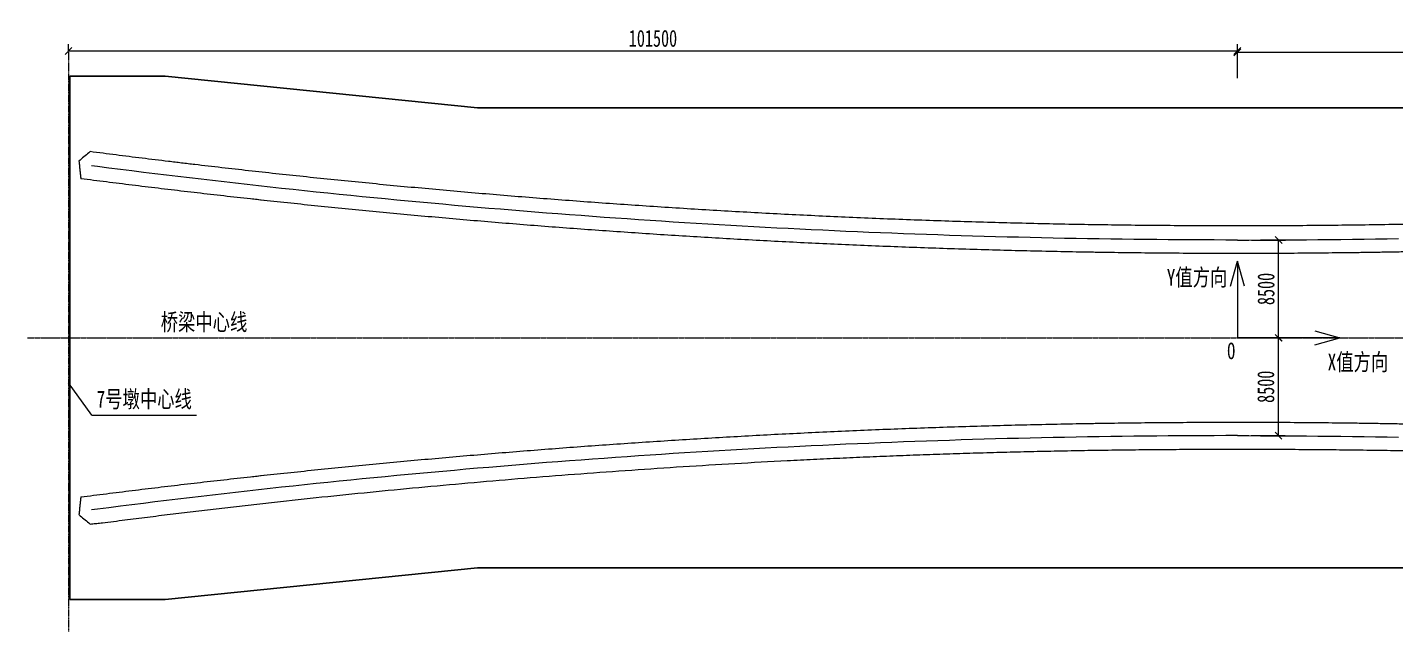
# Model space of a CAD drawing. Header units: millimetres. Extents: x -107417 to 789443, y 114680 to 345248.
# Drawn here: x -107417 to 11407, y 142293 to 194806 of the extents above; entities that cross this region are included whole.
import ezdxf
from ezdxf.enums import TextEntityAlignment as Align

# ---------------------------------------------------------------- set-up
doc = ezdxf.new("R2010")
doc.units = ezdxf.units.MM
doc.linetypes.add('CENTER2', pattern=[28.575, 19.05, -3.175, 3.175, -3.175])
doc.layers.get('Defpoints').update_dxf_attribs({"color": 8})
for name, color, linetype, lineweight in [('A-MASS', 70, 'Continuous', 15), ('中心线', 2, 'CENTER2', 15), ('标注', 4, 'Continuous', 13), ('细实线', 4, 'Continuous', 15), ('钢板粗线', 1, 'Continuous', 25)]:
    doc.layers.add(name, color=color, linetype=linetype, lineweight=lineweight)
doc.styles.add('111', font='仿宋_GB2312.TTF', dxfattribs={"width": 0.7})
doc.styles.add('仿宋_GB2312', font='仿宋_GB2312.TTF', dxfattribs={"width": 0.75})
doc.dimstyles.new('200', dxfattribs={"dimscale": 0, "dimtxt": 2.5, "dimasz": 1, "dimexe": 1, "dimexo": 1, "dimgap": 0.6, "dimtad": 1, "dimdec": 0, "dimdsep": 46, "dimtxsty": '111', "dimblk": 'OBLIQUE', "dimcen": 0, "dimclrd": 4, "dimclre": 4, "dimclrt": 4, "dimadec": 1, "dimazin": 2, "dimtfac": 1, "dimtdec": 0, "dimtix": 1, "dimtmove": 2, "dimatfit": 3, "dimfxl": 4, "dimfxlon": 1, "dimtolj": 1, "dimlwd": -1, "dimlwe": -1, "dimarcsym": 0})

# ---------------------------------------------------------------- blocks, each defined once
blk = doc.blocks.new('_Oblique')
at = {"color": 0, "linetype": 'ByBlock', "lineweight": -2}
blk.add_line((-0.5, -0.5), (0.5, 0.5), dxfattribs=at)
blk = doc.blocks.new('*D171')
at = {"layer": 'Defpoints', "color": 0}
for p in [(-2338, 176324), (1245, 176324), (-2276, 167824)]:
    blk.add_point(p, dxfattribs=at)
at = {"layer": '标注', "color": 4}
for p, q in [((-1108, 176324), (1833, 176324)), ((1245, 167824), (1245, 176324)), ((-1108, 167824), (1833, 167824))]:
    blk.add_line(p, q, dxfattribs=at)
at = {"layer": '标注', "color": 4, "xscale": 588.2352941176471, "yscale": 588.2352941176471, "zscale": 588.2352941176471}
for p, rotation in [((1245, 176324), 90), ((1245, 167824), 270)]:
    blk.add_blockref('_Oblique', p, dxfattribs=dict(at, rotation=rotation))
at = {"layer": '标注', "color": 4, "insert": (157, 172074), "char_height": 1470.6, "attachment_point": 5, "rotation": 90, "style": '111'}
blk.add_mtext('\\A1;8500', dxfattribs=at)
blk = doc.blocks.new('*D172')
at = {"layer": 'Defpoints', "color": 0}
for p in [(-2276, 167824), (1226, 167824), (-2338, 159324)]:
    blk.add_point(p, dxfattribs=at)
at = {"layer": '标注', "color": 4}
for p, q in [((-1127, 167824), (1814, 167824)), ((1226, 159324), (1226, 167824)), ((-1127, 159324), (1814, 159324))]:
    blk.add_line(p, q, dxfattribs=at)
at = {"layer": '标注', "color": 4, "xscale": 588.2352941176471, "yscale": 588.2352941176471, "zscale": 588.2352941176471}
for p, rotation in [((1226, 167824), 90), ((1226, 159324), 270)]:
    blk.add_blockref('_Oblique', p, dxfattribs=dict(at, rotation=rotation))
at = {"layer": '标注', "color": 4, "insert": (138, 163574), "char_height": 1470.6, "attachment_point": 5, "rotation": 90, "style": '111'}
blk.add_mtext('\\A1;8500', dxfattribs=at)
blk = doc.blocks.new('*D176')
at = {"layer": 'Defpoints', "color": 0}
for p in [(-103838, 192637), (-2338, 192753), (-2338, 174494)]:
    blk.add_point(p, dxfattribs=at)
at = {"layer": '标注', "color": 4}
for p, q in [((-103838, 192753), (-103838, 193341)), ((-103838, 192753), (-2338, 192753)), ((-2338, 190400), (-2338, 193341))]:
    blk.add_line(p, q, dxfattribs=at)
at = {"layer": '标注', "color": 4, "xscale": 588.2352941176471, "yscale": 588.2352941176471, "zscale": 588.2352941176471, "rotation": 180}
blk.add_blockref('_Oblique', (-103838, 192753), dxfattribs=at)
at = {"layer": '标注', "color": 4, "xscale": 588.2352941176471, "yscale": 588.2352941176471, "zscale": 588.2352941176471}
blk.add_blockref('_Oblique', (-2338, 192753), dxfattribs=at)
at = {"layer": '标注', "color": 4, "insert": (-53088, 193841), "char_height": 1470.6, "attachment_point": 5, "style": '111'}
blk.add_mtext('\\A1;101500', dxfattribs=at)
blk = doc.blocks.new('*D177')
at = {"layer": 'Defpoints', "color": 0}
for p in [(-2338, 192637), (100162, 192637), (100162, 174494)]:
    blk.add_point(p, dxfattribs=at)
at = {"layer": '标注', "color": 4}
for p, q in [((-2338, 192637), (-2338, 193225)), ((-2338, 192637), (100162, 192637)), ((100162, 190284), (100162, 193225))]:
    blk.add_line(p, q, dxfattribs=at)
at = {"layer": '标注', "color": 4, "xscale": 588.2352941176471, "yscale": 588.2352941176471, "zscale": 588.2352941176471, "rotation": 180}
blk.add_blockref('_Oblique', (-2338, 192637), dxfattribs=at)
at = {"layer": '标注', "color": 4, "xscale": 588.2352941176471, "yscale": 588.2352941176471, "zscale": 588.2352941176471}
blk.add_blockref('_Oblique', (100162, 192637), dxfattribs=at)
at = {"layer": '标注', "color": 4, "insert": (48912, 193725), "char_height": 1470.6, "attachment_point": 5, "style": '111'}
blk.add_mtext('\\A1;102500', dxfattribs=at)

msp = doc.modelspace()

# ---------------------------------------------------------------- linework, layer by layer
at = {"layer": 'A-MASS'}
msp.add_line((-87871.2, 155772.4), (-86594.9, 155912.5), dxfattribs=at)
at = {"layer": 'A-MASS', "flags": 128}
for points in [[(-101971.2, 184003.3), (-102078.9, 183912.6), (-102186.7, 183822), (-102294.4, 183731.3), (-102402.1, 183640.7), (-102509.9, 183550), (-102617.6, 183459.4), (-102725.3, 183368.7), (-102833, 183278.1), (-102940.8, 183187.5)], [(-102940.8, 183187.5), (-102931.6, 183102), (-102922.4, 183016.6), (-102913.1, 182931.2), (-102903.9, 182845.8), (-102894.7, 182760.4), (-102885.5, 182675), (-102876.3, 182589.5), (-102867.1, 182504.1), (-102857.9, 182418.7)], [(-102857.9, 182418.7), (-102848.6, 182333.3), (-102839.4, 182247.9), (-102830.2, 182162.5), (-102821, 182077), (-102811.8, 181991.6), (-102802.6, 181906.2), (-102793.3, 181820.8), (-102784.1, 181735.4), (-102774.9, 181650)], [(-86594.9, 179736.4), (-87870.3, 179876.3), (-87871.2, 179876.4)], [(-102774.9, 153998.9), (-102784.1, 153913.5), (-102793.3, 153828.1), (-102802.6, 153742.7), (-102811.8, 153657.2), (-102821, 153571.8), (-102830.2, 153486.4), (-102839.4, 153401), (-102848.6, 153315.6), (-102857.9, 153230.2)], [(-102857.9, 153230.2), (-102867.1, 153144.7), (-102876.3, 153059.3), (-102885.5, 152973.9), (-102894.7, 152888.5), (-102903.9, 152803.1), (-102913.1, 152717.7), (-102922.4, 152632.2), (-102931.6, 152546.8), (-102940.8, 152461.4)], [(-102940.8, 152461.4), (-102833, 152370.8), (-102725.3, 152280.1), (-102617.6, 152189.5), (-102509.9, 152098.8), (-102402.1, 152008.2), (-102294.4, 151917.5), (-102186.7, 151826.9), (-102078.9, 151736.2), (-101971.2, 151645.6)], [(-101971.2, 151645.6), (-101852.5, 151656.9), (-101733.7, 151668.3), (-101615, 151679.6), (-101496.3, 151690.9), (-101377.5, 151702.3), (-101258.8, 151713.6), (-101140.1, 151724.9), (-101021.3, 151736.3), (-100902.6, 151747.6)]]:
    msp.add_lwpolyline(points, dxfattribs=at)
at = {"layer": 'A-MASS'}
for points, knots in [([(98295.9, 184133.9), (97596.8, 184042.1), (96544.6, 183905.4), (95135.2, 183725.6), (93721.6, 183547.5), (92301.2, 183371.7), (90872.5, 183197.9), (89438, 183025.5), (87634.3, 182812.5), (85453.1, 182561.2), (83255.5, 182314.3), (80303.9, 181991.1), (76575, 181598.9), (72039.8, 181148), (67446.6, 180718.3), (62694.7, 180301.7), (57782.4, 179901.4), (52708.5, 179520.6), (47580.6, 179169.3), (43264.8, 178902.3), (39788.3, 178704.8), (37169.3, 178565), (34539.1, 178433.6), (31898.1, 178310.9), (29247, 178196.8), (25699.6, 178056.6), (21243.6, 177903.9), (15867.6, 177757.5), (10468.3, 177649.1), (5051.8, 177579.5), (529.8, 177553), (-3089.1, 177550.3), (-6707.7, 177559.8), (-11228, 177595), (-16640.4, 177675.2), (-22033.8, 177794.3), (-27402.5, 177951), (-32740.6, 178144.3), (-37158.7, 178335.2), (-40672.1, 178505.3), (-44170.8, 178686.8), (-48515.7, 178934.4), (-53680.8, 179263.5), (-58794.1, 179623.1), (-63852.5, 180011.8), (-68853, 180428.2), (-73792.4, 180870.8), (-78667.7, 181338.3), (-82674.4, 181747.4), (-85844.7, 182085.6), (-88204.4, 182344.6), (-90545.8, 182608.7), (-92481.4, 182833), (-94020.3, 183014.8), (-95169.6, 183152.3), (-96314, 183290.9), (-97453.6, 183430.7), (-98588.8, 183571.8), (-100097.2, 183761.6), (-101223.1, 183906.1), (-101971.2, 184003.3)], [-1, -1, -1, -1, -0.98813291, -0.98219937, -0.97626582, -0.96439873, -0.95846519, -0.95253165, -0.94066456, -0.92879747, -0.91693038, -0.90506329, -0.88132911, -0.85759494, -0.83386076, -0.81012658, -0.78481013, -0.75949367, -0.73417722, -0.70886076, -0.69620253, -0.6835443, -0.67088608, -0.65822785, -0.64556962, -0.63291139, -0.60759494, -0.58227848, -0.55696203, -0.53164557, -0.50632911, -0.49367089, -0.48101266, -0.4556962, -0.43037975, -0.40506329, -0.37974684, -0.35443038, -0.32911392, -0.3164557, -0.30379747, -0.27848101, -0.25316456, -0.2278481, -0.20253165, -0.17721519, -0.15189873, -0.12658228, -0.10126582, -0.08860759, -0.07594937, -0.06329114, -0.05063291, -0.0443038, -0.03797468, -0.03164557, -0.02531646, -0.01898734, -0.01265823, 0, 0, 0, 0]), ([(99110.6, 181779.7), (98742.9, 181732.3), (98006.2, 181637.8), (96897.5, 181496.9), (95785.4, 181356.9), (94298.1, 181171.3), (92429.7, 180941.6), (90169.1, 180670.3), (87890.2, 180403.5), (85593.2, 180141.5), (83278.7, 179884.3), (80946.9, 179632.2), (78989.7, 179426.5), (77415.7, 179264.5), (76231.1, 179144.4), (75042.5, 179025.7), (73849.9, 178908.4), (72653.4, 178792.5), (71052.9, 178639.9), (68238.5, 178377.9), (64992, 178090.4), (61717, 177815.6), (58423.6, 177549.4), (54273, 177233.2), (49241.2, 176881.5), (45008.1, 176612.6), (41599, 176412.6), (38175.4, 176222.9), (34730.8, 176049.1), (31266.7, 175891.6), (28659.6, 175781.8), (26044.3, 175680.4), (23421.6, 175587.5), (20792.1, 175503.3), (18156.5, 175427.8), (15515.7, 175361.2), (13311.1, 175313.2), (11545.6, 175279.3), (10220.6, 175256.1), (8894.9, 175235.3), (7126.2, 175210.6), (4913.9, 175185.4), (2257.3, 175164.5), (42.5, 175154.9), (-1729.6, 175151.9), (-3058.7, 175152), (-4387.7, 175154.4), (-6159.6, 175160.8), (-8373.9, 175174.7), (-11029.6, 175200.6), (-13240.9, 175230), (-15008.5, 175258), (-16775.1, 175289.1), (-18981.2, 175333.7), (-21624.2, 175396.3), (-25141.6, 175491.5), (-29524.1, 175632.6), (-34754.6, 175836.1), (-39950.5, 176073.1), (-45106.2, 176342.7), (-50219.2, 176643.4), (-55286.2, 176974.1), (-60304.4, 177333.4), (-65270.8, 177720.2), (-70182.3, 178133.1), (-75036, 178570.9), (-79828.9, 179032.2), (-83769.9, 179435.4), (-86889.3, 179768.4), (-89211.7, 180023.2), (-91516.8, 180283.1), (-93422.8, 180503.6), (-94938.5, 180682.3), (-96070.7, 180817.5), (-97198.3, 180953.8), (-98321.2, 181091.2), (-99440.1, 181229.5), (-100927, 181415.2), (-102037.2, 181555.7), (-102774.9, 181650)], [-1, -1, -1, -1, -0.99382716, -0.98765432, -0.98148148, -0.97530864, -0.96296296, -0.95061728, -0.9382716, -0.92592593, -0.91358025, -0.90123457, -0.88888889, -0.88271605, -0.87654321, -0.87037037, -0.86419753, -0.85802469, -0.85185185, -0.83950617, -0.81481481, -0.80246914, -0.79012346, -0.7654321, -0.74074074, -0.71604938, -0.7037037, -0.69135802, -0.66666667, -0.65432099, -0.64197531, -0.62962963, -0.61728395, -0.60493827, -0.59259259, -0.58024691, -0.56790123, -0.5617284, -0.55555556, -0.54938272, -0.54320988, -0.5308642, -0.51851852, -0.50617284, -0.5, -0.49382716, -0.48765432, -0.48148148, -0.4691358, -0.45679012, -0.44444444, -0.4382716, -0.43209877, -0.41975309, -0.40740741, -0.39506173, -0.37037037, -0.34567901, -0.32098765, -0.2962963, -0.27160494, -0.24691358, -0.22222222, -0.19753086, -0.17283951, -0.14814815, -0.12345679, -0.09876543, -0.08641975, -0.07407407, -0.0617284, -0.04938272, -0.04320988, -0.03703704, -0.0308642, -0.02469136, -0.01851852, -0.01234568, 0, 0, 0, 0]), ([(-102774.9, 153998.9), (-102037.2, 154093.2), (-100927, 154233.6), (-99440.1, 154419.3), (-98321.2, 154557.7), (-97198.3, 154695.1), (-96070.7, 154831.4), (-94938.5, 154966.6), (-93422.8, 155145.3), (-91516.8, 155365.8), (-89211.7, 155625.6), (-86889.3, 155880.5), (-83769.9, 156213.5), (-79828.9, 156616.6), (-75036, 157078), (-70182.3, 157515.8), (-65270.8, 157928.7), (-60304.4, 158315.5), (-55286.2, 158674.8), (-50219.2, 159005.5), (-45106.2, 159306.2), (-39950.5, 159575.7), (-34754.6, 159812.7), (-29524.1, 160016.3), (-25141.6, 160157.4), (-21624.2, 160252.6), (-18981.2, 160315.1), (-16775.1, 160359.7), (-15008.5, 160390.9), (-13240.9, 160418.9), (-11029.6, 160448.2), (-8373.9, 160474.2), (-6159.6, 160488.1), (-4387.7, 160494.5), (-3058.7, 160496.9), (-1729.6, 160497), (42.5, 160494), (2257.3, 160484.4), (4913.9, 160463.5), (7126.2, 160438.3), (8894.9, 160413.6), (10220.6, 160392.7), (11545.6, 160369.6), (13311.1, 160335.7), (15515.7, 160287.7), (19091.8, 160197.4), (23589.4, 160060.5), (28990.5, 159858.4), (34356.2, 159620.6), (39680, 159347.9), (44958.7, 159041.9), (50189, 158703.9), (55367.5, 158335.3), (60491.1, 157937.5), (65556.5, 157511.8), (70560.3, 157059.7), (75499.4, 156582.5), (79558.6, 156165.2), (82770.3, 155820.2), (85160.8, 155556), (87532.6, 155286.6), (89885.4, 155012.2), (91829.9, 154779.5), (93375.5, 154591), (94530.3, 154448.5), (95681, 154305), (96828.2, 154160.7), (97971.7, 154015.5), (98731.4, 153918.1), (99110.6, 153869.2)], [0, 0, 0, 0, 0.01234568, 0.01851852, 0.02469136, 0.0308642, 0.03703704, 0.04320988, 0.04938272, 0.0617284, 0.07407407, 0.08641975, 0.09876543, 0.12345679, 0.14814815, 0.17283951, 0.19753086, 0.22222222, 0.24691358, 0.27160494, 0.2962963, 0.32098765, 0.34567901, 0.37037037, 0.39506173, 0.40740741, 0.41975309, 0.43209877, 0.4382716, 0.44444444, 0.45679012, 0.4691358, 0.48148148, 0.48765432, 0.49382716, 0.5, 0.50617284, 0.51851852, 0.5308642, 0.54320988, 0.54938272, 0.55555556, 0.5617284, 0.56790123, 0.58024691, 0.59259259, 0.61805556, 0.64351852, 0.66898148, 0.69444444, 0.71990741, 0.74537037, 0.77083333, 0.7962963, 0.82175926, 0.84722222, 0.87268519, 0.89814815, 0.91087963, 0.92361111, 0.93634259, 0.94907407, 0.96180556, 0.9681713, 0.97453704, 0.98090278, 0.98726852, 0.99363426, 1, 1, 1, 1]), ([(-100902.6, 151747.6), (-100254.7, 151832.4), (-99279.9, 151958.8), (-97974.4, 152125.3), (-96664.9, 152290.6), (-95019.9, 152494.9), (-93030.8, 152736.4), (-91027, 152974.3), (-89008.5, 153208.3), (-86975.8, 153438.5), (-84246.8, 153739.9), (-80801, 154106.4), (-76612.9, 154528.5), (-72373.5, 154932.2), (-66655.5, 155444.6), (-60843, 155916.4), (-54944.2, 156343.9), (-50478.8, 156641.4), (-45974.2, 156914.9), (-42189.4, 157122), (-39144, 157274.8), (-36851.3, 157382.9), (-34550.5, 157484.2), (-32242, 157578.7), (-29926.1, 157666.4), (-27603.4, 157747), (-25274.3, 157820.5), (-22939.2, 157886.8), (-20598.6, 157945.8), (-18252.8, 157997.4), (-15902.4, 158041.4), (-13547.7, 158077.8), (-11189.5, 158106.7), (-8828.5, 158128.5), (-6465.5, 158143.3), (-4495.2, 158150), (-2918.8, 158152.1), (-1736.3, 158152.1), (-554, 158150.5), (1022.3, 158146.1), (2992.1, 158136.6), (5354.2, 158118.3), (7713.8, 158092.9), (9677.6, 158065.7), (11246.7, 158040.1), (12814.3, 158012), (14771.1, 157972.1), (17114.3, 157916.8), (20231.4, 157833.1), (24113.5, 157710.4), (28745.4, 157534.9), (32580.2, 157365.9), (35631.3, 157217.4), (38670.9, 157060.2), (43392.2, 156794.5), (49743.1, 156387.4), (56919.8, 155859.1), (63979.7, 155273.5), (69758.6, 154741.1), (74314.7, 154290.5), (77697.3, 153940.6), (81044.2, 153579.5), (84354.5, 153207.4), (87081.5, 152888.8), (89243.8, 152628.9), (90855.6, 152431.6), (92457.6, 152232), (94051.2, 152029.8), (95637.3, 151825.2), (96689.5, 151687.1), (97214.2, 151617.7)], [0, 0, 0, 0, 0.01111111, 0.01666667, 0.02222222, 0.03333333, 0.04444444, 0.05555556, 0.06666667, 0.07777778, 0.08888889, 0.11111111, 0.13333333, 0.15555556, 0.17777778, 0.22222222, 0.24444444, 0.26666667, 0.28888889, 0.31111111, 0.32222222, 0.33333333, 0.34444444, 0.35555556, 0.36666667, 0.37777778, 0.38888889, 0.4, 0.41111111, 0.42222222, 0.43333333, 0.44444444, 0.45555556, 0.46666667, 0.47777778, 0.48888889, 0.49444444, 0.5, 0.50555556, 0.51111111, 0.52222222, 0.53333333, 0.54444444, 0.55555556, 0.56111111, 0.56666667, 0.57777778, 0.58888889, 0.6, 0.62222222, 0.64444444, 0.66666667, 0.67777778, 0.68888889, 0.71111111, 0.74722222, 0.78333333, 0.81944444, 0.85555556, 0.87361111, 0.89166667, 0.90972222, 0.92777778, 0.94583333, 0.95486111, 0.96388889, 0.97291667, 0.98194444, 0.99097222, 1, 1, 1, 1])]:
    msp.add_open_spline(points, degree=3, knots=knots, dxfattribs=at)
at = {"layer": '中心线', "ltscale": 0.15}
msp.add_line((-103837.6, 192636.9), (-103837.6, 142292.8), dxfattribs=at)
at = {"layer": '中心线', "color": 4, "ltscale": 0.4}
for p in [(-2337.6, 174494.3), (6571.7, 167824.4)]:
    msp.add_line(p, (-2337.6, 167824.4), dxfattribs=at)
at = {"layer": '中心线', "ltscale": 0.6}
msp.add_line((-107417.5, 167824.4), (102865.1, 167824.4), dxfattribs=at)
at = {"layer": '标注', "ltscale": 550}
for points in [[(-2337.6, 176324.4), (-3337.6, 176325.1), (-4337.6, 176327), (-5337.6, 176330.3), (-6337.6, 176334.9), (-7337.6, 176340.7), (-8337.6, 176347.9), (-9337.6, 176356.4), (-10337.6, 176366.1), (-11337.6, 176377.2), (-12337.6, 176389.6), (-13337.6, 176403.3), (-14337.6, 176418.3), (-15337.6, 176434.6), (-16337.6, 176452.2), (-17337.6, 176471.1), (-18337.6, 176491.3), (-19337.6, 176512.8), (-20337.6, 176535.6), (-21337.6, 176559.7), (-22337.6, 176585.1), (-23337.6, 176611.8), (-24337.6, 176639.8), (-25337.6, 176669.2), (-26337.6, 176699.8), (-27337.6, 176731.7), (-28337.6, 176765), (-29337.6, 176799.5), (-30337.6, 176835.3), (-31337.6, 176872.5), (-32337.6, 176910.9), (-33337.6, 176950.7), (-34337.6, 176991.7), (-35337.6, 177034.1), (-36337.6, 177077.8), (-37337.6, 177122.7), (-38337.6, 177169), (-39337.6, 177216.6), (-40337.6, 177265.4), (-41337.6, 177315.6), (-42337.6, 177367.1), (-43337.6, 177419.9), (-44337.6, 177474), (-45337.6, 177529.4), (-46337.6, 177586), (-47337.6, 177644), (-48337.6, 177703.3), (-49337.6, 177764), (-50337.6, 177825.9), (-51337.6, 177889.1), (-52337.6, 177953.6), (-53337.6, 178019.4), (-54337.6, 178086.5), (-55337.6, 178154.9), (-56337.6, 178224.7), (-57337.6, 178295.7), (-58337.6, 178368), (-59337.6, 178441.7), (-60337.6, 178516.6), (-61337.6, 178592.9), (-62337.6, 178670.4), (-63337.6, 178749.3), (-64337.6, 178829.4), (-65337.6, 178910.9), (-66337.6, 178993.6), (-67337.6, 179077.7), (-68337.6, 179163.1), (-69337.6, 179249.7), (-70337.6, 179337.7), (-71337.6, 179427), (-72337.6, 179517.6), (-73337.6, 179609.5), (-74337.6, 179702.6), (-75337.6, 179797.1), (-76337.6, 179892.9), (-77337.6, 179990), (-78337.6, 180088.4), (-79337.6, 180188.1), (-80337.6, 180289.1), (-81337.6, 180391.4), (-82337.6, 180495.1), (-83337.6, 180600), (-84337.6, 180706.2), (-85337.6, 180813.7), (-86337.6, 180922.5), (-87337.6, 181032.7), (-88337.6, 181144.1), (-89337.6, 181256.8), (-90337.6, 181370.9), (-91337.6, 181486.2), (-92337.6, 181602.9), (-93337.6, 181720.8), (-94337.6, 181840.1), (-95337.6, 181960.6), (-96337.6, 182082.5), (-97337.6, 182205.7), (-98337.6, 182330.1), (-99337.6, 182455.9), (-100337.6, 182583), (-101337.6, 182711.4), (-101837.6, 182776.2)], [(-2337.6, 176324.4), (-1337.6, 176325.1), (-337.6, 176327), (662.4, 176330.3), (1662.4, 176334.9), (2662.4, 176340.7), (3662.4, 176347.9), (4662.4, 176356.4), (5662.4, 176366.1), (6662.4, 176377.2), (7662.4, 176389.6), (8662.4, 176403.3), (9662.4, 176418.3), (10662.4, 176434.6), (11662.4, 176452.2)], [(-2337.6, 159324.4), (-3337.6, 159323.8), (-4337.6, 159321.8), (-5337.6, 159318.6), (-6337.6, 159314), (-7337.6, 159308.1), (-8337.6, 159301), (-9337.6, 159292.5), (-10337.6, 159282.7), (-11337.6, 159271.7), (-12337.6, 159259.3), (-13337.6, 159245.6), (-14337.6, 159230.6), (-15337.6, 159214.3), (-16337.6, 159196.7), (-17337.6, 159177.8), (-18337.6, 159157.6), (-19337.6, 159136.1), (-20337.6, 159113.3), (-21337.6, 159089.2), (-22337.6, 159063.8), (-23337.6, 159037.1), (-24337.6, 159009), (-25337.6, 158979.7), (-26337.6, 158949.1), (-27337.6, 158917.1), (-28337.6, 158883.9), (-29337.6, 158849.4), (-30337.6, 158813.5), (-31337.6, 158776.4), (-32337.6, 158737.9), (-33337.6, 158698.2), (-34337.6, 158657.1), (-35337.6, 158614.8), (-36337.6, 158571.1), (-37337.6, 158526.2), (-38337.6, 158479.9), (-39337.6, 158432.3), (-40337.6, 158383.4), (-41337.6, 158333.3), (-42337.6, 158281.8), (-43337.6, 158229), (-44337.6, 158174.9), (-45337.6, 158119.5), (-46337.6, 158062.8), (-47337.6, 158004.8), (-48337.6, 157945.5), (-49337.6, 157884.9), (-50337.6, 157823), (-51337.6, 157759.8), (-52337.6, 157695.3), (-53337.6, 157629.5), (-54337.6, 157562.3), (-55337.6, 157493.9), (-56337.6, 157424.2), (-57337.6, 157353.2), (-58337.6, 157280.8), (-59337.6, 157207.2), (-60337.6, 157132.3), (-61337.6, 157056), (-62337.6, 156978.5), (-63337.6, 156899.6), (-64337.6, 156819.5), (-65337.6, 156738), (-66337.6, 156655.2), (-67337.6, 156571.2), (-68337.6, 156485.8), (-69337.6, 156399.1), (-70337.6, 156311.2), (-71337.6, 156221.9), (-72337.6, 156131.3), (-73337.6, 156039.4), (-74337.6, 155946.2), (-75337.6, 155851.7), (-76337.6, 155755.9), (-77337.6, 155658.8), (-78337.6, 155560.4), (-79337.6, 155460.7), (-80337.6, 155359.7), (-81337.6, 155257.4), (-82337.6, 155153.8), (-83337.6, 155048.9), (-84337.6, 154942.7), (-85337.6, 154835.1), (-86337.6, 154726.3), (-87337.6, 154616.2), (-88337.6, 154504.8), (-89337.6, 154392), (-90337.6, 154278), (-91337.6, 154162.6), (-92337.6, 154046), (-93337.6, 153928), (-94337.6, 153808.8), (-95337.6, 153688.2), (-96337.6, 153566.4), (-97337.6, 153443.2), (-98337.6, 153318.7), (-99337.6, 153193), (-100337.6, 153065.9), (-101337.6, 152937.5), (-101837.6, 152872.7)], [(-2337.6, 159324.4), (-1337.6, 159323.8), (-337.6, 159321.8), (662.4, 159318.6), (1662.4, 159314), (2662.4, 159308.1), (3662.4, 159301), (4662.4, 159292.5), (5662.4, 159282.7), (6662.4, 159271.7), (7662.4, 159259.3), (8662.4, 159245.6), (9662.4, 159230.6), (10662.4, 159214.3), (11662.4, 159196.7)]]:
    msp.add_lwpolyline(points, dxfattribs=at)
at = {"layer": '细实线'}
for p, q in [((-2945.7, 172326.4), (-2337.6, 174494.3)), ((-1729.5, 172326.4), (-2337.6, 174494.3)), ((4403.9, 168432.6), (6571.7, 167824.4)), ((4403.9, 167216.3), (6571.7, 167824.4)), ((-101828, 161105.1), (-103837.6, 163922.7)), ((-101828, 161105.1), (-92740.2, 161105.1))]:
    msp.add_line(p, q, dxfattribs=at)
at = {"layer": '钢板粗线'}
msp.add_line((-103717.6, 190574.4), (-103717.6, 145074.4), dxfattribs=at)
for points in [[(-103717.6, 190574.4), (-95457.4, 190574.4), (-68337.6, 187824.4), (63662.4, 187824.4), (91910.3, 190574.4), (100042.4, 190574.4)], [(-103717.6, 145074.4), (-95457.4, 145074.4), (-68337.6, 147824.4), (63662.4, 147824.4), (91910.3, 145074.4), (100042.4, 145074.4)]]:
    msp.add_lwpolyline(points, dxfattribs=at)

# ---------------------------------------------------------------- texts
at = {"linetype": 'Continuous', "style": '仿宋_GB2312', "width": 0.75}
for s, height, p in [('Y值方向', 1470.59, (-5838.6, 173116.5)), ('桥梁中心线', 1470.59, (-92077.9, 169227.4)), ('0', 1470.6, (-2872.1, 166695.2)), ('X值方向', 1470.59, (8135.3, 165756.8)), ('7号墩中心线', 1470.59, (-97269.1, 162531))]:
    msp.add_text(s, height=height, dxfattribs=at).set_placement(p, align=Align.MIDDLE)

# ---------------------------------------------------------------- dimensions: what is measured, and where the dimension line sits
at = {"layer": '标注'}
for base, p1, p2, picture, middle in [((-2337.6, 192752.8), (-103837.6, 192636.9), (-2337.6, 174494.3), '*D176', (-53087.6, 193841)), ((100162.4, 192636.9), (-2337.6, 192636.9), (100162.4, 174494.3), '*D177', (48912.4, 193725.1))]:
    dim = msp.add_linear_dim(base=base, p1=p1, p2=p2, dimstyle='200', override={"dimscale": 588.235294}, dxfattribs=at)
    dim.commit()
    dim.dimension.update_dxf_attribs({"geometry": picture, "text_midpoint": middle})
for base, p1, p2, picture, middle in [((1245, 176324.4), (-2276.2, 167824.4), (-2337.6, 176324.4), '*D171', (156.8, 172074.4)), ((1225.9, 167824.4), (-2337.6, 159324.4), (-2276.2, 167824.4), '*D172', (137.6, 163574.4))]:
    dim = msp.add_linear_dim(base=base, p1=p1, p2=p2, angle=90, dimstyle='200', override={"dimscale": 588.235294}, dxfattribs=at)
    dim.commit()
    dim.dimension.update_dxf_attribs({"geometry": picture, "text_midpoint": middle})

doc.saveas('drawing.dxf')
